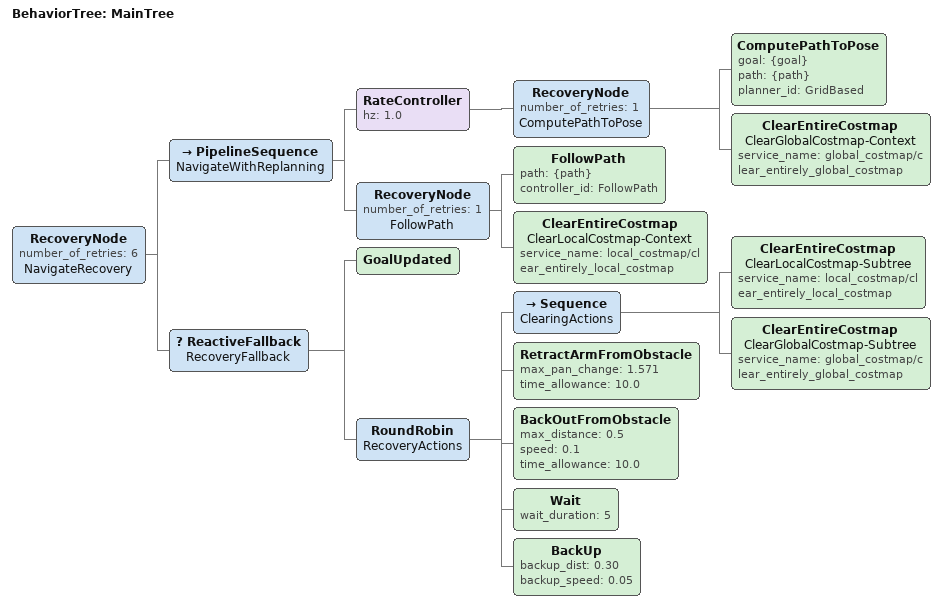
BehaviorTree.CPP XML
<root main_tree_to_execute="MainTree">
  <BehaviorTree ID="MainTree">
    <RecoveryNode number_of_retries="6" name="NavigateRecovery">
      <PipelineSequence name="NavigateWithReplanning">
        <RateController hz="1.0">
          <RecoveryNode number_of_retries="1" name="ComputePathToPose">
            <ComputePathToPose goal="{goal}" path="{path}" planner_id="GridBased"/>
            <ClearEntireCostmap name="ClearGlobalCostmap-Context" service_name="global_costmap/clear_entirely_global_costmap"/>
          </RecoveryNode>
        </RateController>
        <RecoveryNode number_of_retries="1" name="FollowPath">
          <FollowPath path="{path}" controller_id="FollowPath"/>
          <ClearEntireCostmap name="ClearLocalCostmap-Context" service_name="local_costmap/clear_entirely_local_costmap"/>
        </RecoveryNode>
      </PipelineSequence>
      <ReactiveFallback name="RecoveryFallback">
        <GoalUpdated/>
        <RoundRobin name="RecoveryActions">
          <Sequence name="ClearingActions">
            <ClearEntireCostmap name="ClearLocalCostmap-Subtree" service_name="local_costmap/clear_entirely_local_costmap"/>
            <ClearEntireCostmap name="ClearGlobalCostmap-Subtree" service_name="global_costmap/clear_entirely_global_costmap"/>
          </Sequence>
          <RetractArmFromObstacle max_pan_change="1.571" time_allowance="10.0"/>
          <BackOutFromObstacle max_distance="0.5" speed="0.1" time_allowance="10.0"/>
          <Wait wait_duration="5"/>
          <BackUp backup_dist="0.30" backup_speed="0.05"/>
        </RoundRobin>
      </ReactiveFallback>
    </RecoveryNode>
  </BehaviorTree>
</root>
